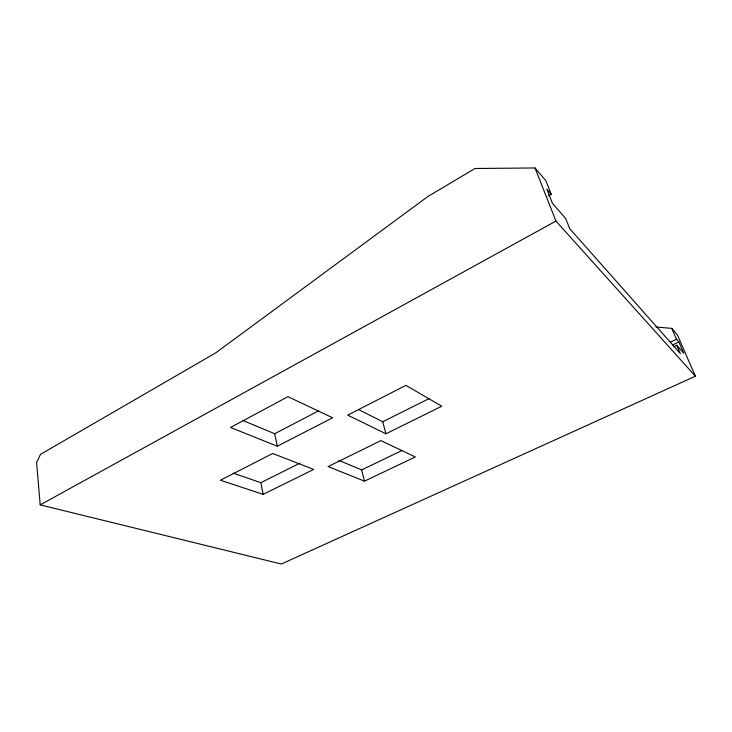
<?xml version="1.0" encoding="UTF-8"?>
<svg xmlns="http://www.w3.org/2000/svg" width="732" height="732" viewBox="0 0 732 732"><rect width="100%" height="100%" fill="white"/><g stroke="black" fill="none" stroke-linecap="round" stroke-linejoin="round"><path stroke-width="1.1" d="M548.259 195.947L551.251 194.264L545.862 180.694L535.01 167.967L475.004 168.488L427.735 196.615L215.812 352.824L40.489 454.362L36.6 462.551L40.196 504.87L281.344 564.033L695.4 376.211L677.484 335.064L671.775 328.366L655.872 326.994M40.196 504.87L555.945 221.073L695.4 376.211M242.594 420.369L274.701 433.728L318.603 410.853M277.3 446.218L332.612 417.789L287.996 396.671L230.534 427.479L277.3 446.218L274.701 433.728M233.197 473.147L260.867 482.681L300.001 463.127M358.653 409.618L382.763 421.769L429.117 398.601M263.154 494.347L313.689 469.422L272.716 453.492L220.442 480.229L263.154 494.347L260.867 482.681M385.938 433.783L441.808 406.223L405.903 385.371L347.709 415.135L385.938 433.783L382.763 421.769M338.843 460.401L361.672 469.898L402.097 450.436M364.463 481.144L415.346 456.951L380.869 440.637L328.073 466.558L364.463 481.144L361.672 469.898M670.292 342.173L676.496 339.245L678.866 341.981L683.761 353.263L676.743 345.257L673.641 346.712M672.653 344.909L678.866 341.981M551.251 194.264L546.831 189.149L552.495 203.441L565.626 218.429L569.716 228.631L680.339 353.565L676.743 345.257M671.775 328.366L676.496 339.245M535.01 167.967L555.945 221.073"/></g></svg>
